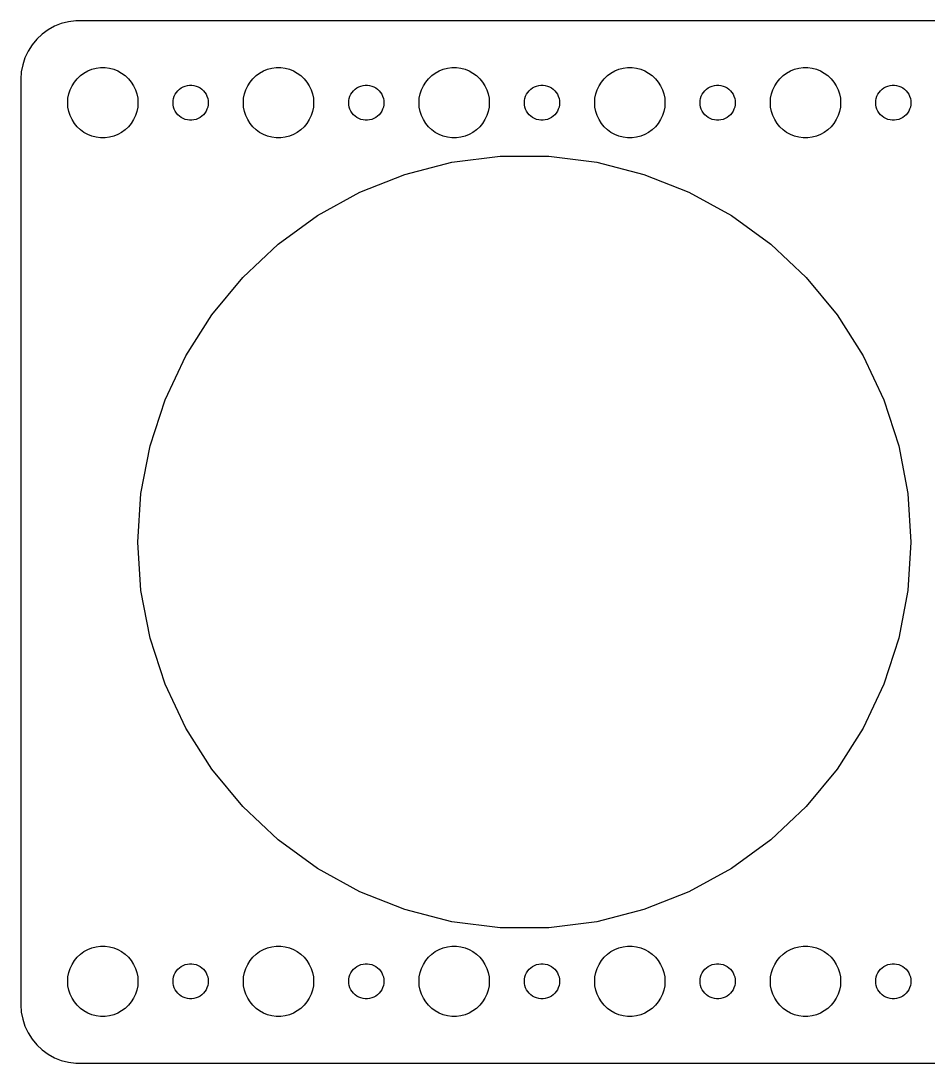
# Model space of a CAD drawing. Header units: metres. Extents: x -150 to 150, y -44 to 44.
# Drawn here: x -149.5 to -72, y -44.5 to 44.5 of the extents above; entities that cross this region are included whole.
import ezdxf

# ---------------------------------------------------------------- set-up
doc = ezdxf.new("R2010")
doc.units = ezdxf.units.M

msp = doc.modelspace()

# ---------------------------------------------------------------- linework, layer by layer
for p, q in [((-144.814, 44.4901), (-145.437, 44.4114)), ((144.814, 44.4901), (-144.814, 44.4901)), ((-147.179, 43.7216), (-147.687, 43.3526)), ((-146.629, 44.0241), (-147.179, 43.7216)), ((-146.045, 44.2553), (-146.629, 44.0241)), ((-145.437, 44.4114), (-146.045, 44.2553)), ((-148.145, 42.9227), (-148.545, 42.4389)), ((-147.687, 43.3526), (-148.145, 42.9227)), ((-148.882, 41.9088), (-149.149, 41.3406)), ((-148.545, 42.4389), (-148.882, 41.9088)), ((-149.149, 41.3406), (-149.343, 40.7434)), ((-149.461, 40.1267), (-149.5, 39.5)), ((-149.343, 40.7434), (-149.461, 40.1267)), ((-144.107, 40.033), (-143.777, 40.2145)), ((-143.777, 40.2145), (-143.427, 40.3532)), ((-143.427, 40.3532), (-143.062, 40.4469)), ((-143.062, 40.4469), (-142.688, 40.4941)), ((-142.688, 40.4941), (-142.312, 40.4941)), ((-142.312, 40.4941), (-141.938, 40.4469)), ((-141.938, 40.4469), (-141.573, 40.3532)), ((-141.573, 40.3532), (-141.223, 40.2145)), ((-141.223, 40.2145), (-140.893, 40.033)), ((-129.107, 40.033), (-128.777, 40.2145)), ((-128.777, 40.2145), (-128.427, 40.3532)), ((-128.427, 40.3532), (-128.062, 40.4469)), ((-128.062, 40.4469), (-127.688, 40.4941)), ((-127.688, 40.4941), (-127.312, 40.4941)), ((-127.312, 40.4941), (-126.938, 40.4469)), ((-126.938, 40.4469), (-126.573, 40.3532)), ((-126.573, 40.3532), (-126.223, 40.2145)), ((-126.223, 40.2145), (-125.893, 40.033)), ((-114.107, 40.033), (-113.777, 40.2145)), ((-113.777, 40.2145), (-113.427, 40.3532)), ((-113.427, 40.3532), (-113.062, 40.4469)), ((-113.062, 40.4469), (-112.688, 40.4941)), ((-112.688, 40.4941), (-112.312, 40.4941)), ((-112.312, 40.4941), (-111.938, 40.4469)), ((-111.938, 40.4469), (-111.573, 40.3532)), ((-111.573, 40.3532), (-111.223, 40.2145)), ((-111.223, 40.2145), (-110.893, 40.033)), ((-99.1075, 40.033), (-98.7773, 40.2145)), ((-98.7773, 40.2145), (-98.427, 40.3532)), ((-98.427, 40.3532), (-98.0621, 40.4469)), ((-98.0621, 40.4469), (-97.6884, 40.4941)), ((-97.6884, 40.4941), (-97.3116, 40.4941)), ((-97.3116, 40.4941), (-96.9379, 40.4469)), ((-96.9379, 40.4469), (-96.573, 40.3532)), ((-96.573, 40.3532), (-96.2227, 40.2145)), ((-96.2227, 40.2145), (-95.8925, 40.033)), ((-84.1075, 40.033), (-83.7773, 40.2145)), ((-83.7773, 40.2145), (-83.427, 40.3532)), ((-83.427, 40.3532), (-83.0621, 40.4469)), ((-83.0621, 40.4469), (-82.6884, 40.4941)), ((-82.6884, 40.4941), (-82.3116, 40.4941)), ((-82.3116, 40.4941), (-81.9379, 40.4469)), ((-81.9379, 40.4469), (-81.573, 40.3532)), ((-81.573, 40.3532), (-81.2227, 40.2145)), ((-81.2227, 40.2145), (-80.8925, 40.033)), ((-149.5, 39.5), (-149.5, -39.5)), ((-145.129, 38.9453), (-144.927, 39.2634)), ((-144.927, 39.2634), (-144.687, 39.5536)), ((-144.687, 39.5536), (-144.412, 39.8115)), ((-144.412, 39.8115), (-144.107, 40.033)), ((-140.893, 40.033), (-140.588, 39.8115)), ((-140.588, 39.8115), (-140.313, 39.5536)), ((-140.313, 39.5536), (-140.073, 39.2634)), ((-140.073, 39.2634), (-139.871, 38.9453)), ((-130.129, 38.9453), (-129.927, 39.2634)), ((-129.927, 39.2634), (-129.687, 39.5536)), ((-129.687, 39.5536), (-129.412, 39.8115)), ((-129.412, 39.8115), (-129.107, 40.033)), ((-125.893, 40.033), (-125.588, 39.8115)), ((-125.588, 39.8115), (-125.313, 39.5536)), ((-125.313, 39.5536), (-125.073, 39.2634)), ((-125.073, 39.2634), (-124.871, 38.9453)), ((-115.129, 38.9453), (-114.927, 39.2634)), ((-114.927, 39.2634), (-114.687, 39.5536)), ((-114.687, 39.5536), (-114.412, 39.8115)), ((-114.412, 39.8115), (-114.107, 40.033)), ((-110.893, 40.033), (-110.588, 39.8115)), ((-110.588, 39.8115), (-110.313, 39.5536)), ((-110.313, 39.5536), (-110.073, 39.2634)), ((-110.073, 39.2634), (-109.871, 38.9453)), ((-100.129, 38.9453), (-99.927, 39.2634)), ((-99.927, 39.2634), (-99.6869, 39.5536)), ((-99.6869, 39.5536), (-99.4123, 39.8115)), ((-99.4123, 39.8115), (-99.1075, 40.033)), ((-95.8925, 40.033), (-95.5877, 39.8115)), ((-95.5877, 39.8115), (-95.3131, 39.5536)), ((-95.3131, 39.5536), (-95.073, 39.2634)), ((-95.073, 39.2634), (-94.8711, 38.9453)), ((-85.1289, 38.9453), (-84.927, 39.2634)), ((-84.927, 39.2634), (-84.6869, 39.5536)), ((-84.6869, 39.5536), (-84.4123, 39.8115)), ((-84.4123, 39.8115), (-84.1075, 40.033)), ((-80.8925, 40.033), (-80.5877, 39.8115)), ((-80.5877, 39.8115), (-80.3131, 39.5536)), ((-80.3131, 39.5536), (-80.073, 39.2634)), ((-80.073, 39.2634), (-79.8711, 38.9453)), ((-145.406, 38.2461), (-145.289, 38.6044)), ((-145.289, 38.6044), (-145.129, 38.9453)), ((-139.871, 38.9453), (-139.711, 38.6044)), ((-139.711, 38.6044), (-139.594, 38.2461)), ((-136.314, 38.2226), (-136.214, 38.3817)), ((-136.214, 38.3817), (-136.093, 38.5268)), ((-136.093, 38.5268), (-135.956, 38.6558)), ((-135.956, 38.6558), (-135.804, 38.7665)), ((-135.804, 38.7665), (-135.639, 38.8572)), ((-135.639, 38.8572), (-135.464, 38.9266)), ((-135.464, 38.9266), (-135.281, 38.9734)), ((-135.281, 38.9734), (-135.094, 38.997)), ((-135.094, 38.997), (-134.906, 38.997)), ((-134.906, 38.997), (-134.719, 38.9734)), ((-134.719, 38.9734), (-134.536, 38.9266)), ((-134.536, 38.9266), (-134.361, 38.8572)), ((-134.361, 38.8572), (-134.196, 38.7665)), ((-134.196, 38.7665), (-134.044, 38.6558)), ((-134.044, 38.6558), (-133.907, 38.5268)), ((-133.907, 38.5268), (-133.786, 38.3817)), ((-133.786, 38.3817), (-133.686, 38.2226)), ((-130.406, 38.2461), (-130.289, 38.6044)), ((-130.289, 38.6044), (-130.129, 38.9453)), ((-124.871, 38.9453), (-124.711, 38.6044)), ((-124.711, 38.6044), (-124.594, 38.2461)), ((-121.314, 38.2226), (-121.214, 38.3817)), ((-121.214, 38.3817), (-121.093, 38.5268)), ((-121.093, 38.5268), (-120.956, 38.6558)), ((-120.956, 38.6558), (-120.804, 38.7665)), ((-120.804, 38.7665), (-120.639, 38.8572)), ((-120.639, 38.8572), (-120.464, 38.9266)), ((-120.464, 38.9266), (-120.281, 38.9734)), ((-120.281, 38.9734), (-120.094, 38.997)), ((-120.094, 38.997), (-119.906, 38.997)), ((-119.906, 38.997), (-119.719, 38.9734)), ((-119.719, 38.9734), (-119.536, 38.9266)), ((-119.536, 38.9266), (-119.361, 38.8572)), ((-119.361, 38.8572), (-119.196, 38.7665)), ((-119.196, 38.7665), (-119.044, 38.6558)), ((-119.044, 38.6558), (-118.907, 38.5268)), ((-118.907, 38.5268), (-118.786, 38.3817)), ((-118.786, 38.3817), (-118.686, 38.2226)), ((-115.406, 38.2461), (-115.289, 38.6044)), ((-115.289, 38.6044), (-115.129, 38.9453)), ((-109.871, 38.9453), (-109.711, 38.6044)), ((-109.711, 38.6044), (-109.594, 38.2461)), ((-106.314, 38.2226), (-106.214, 38.3817)), ((-106.214, 38.3817), (-106.093, 38.5268)), ((-106.093, 38.5268), (-105.956, 38.6558)), ((-105.956, 38.6558), (-105.804, 38.7665)), ((-105.804, 38.7665), (-105.639, 38.8572)), ((-105.639, 38.8572), (-105.464, 38.9266)), ((-105.464, 38.9266), (-105.281, 38.9734)), ((-105.281, 38.9734), (-105.094, 38.997)), ((-105.094, 38.997), (-104.906, 38.997)), ((-104.906, 38.997), (-104.719, 38.9734)), ((-104.719, 38.9734), (-104.536, 38.9266)), ((-104.536, 38.9266), (-104.361, 38.8572)), ((-104.361, 38.8572), (-104.196, 38.7665)), ((-104.196, 38.7665), (-104.044, 38.6558)), ((-104.044, 38.6558), (-103.907, 38.5268)), ((-103.907, 38.5268), (-103.786, 38.3817)), ((-103.786, 38.3817), (-103.686, 38.2226)), ((-100.406, 38.2461), (-100.289, 38.6044)), ((-100.289, 38.6044), (-100.129, 38.9453)), ((-94.8711, 38.9453), (-94.7107, 38.6044)), ((-94.7107, 38.6044), (-94.5943, 38.2461)), ((-91.3145, 38.2226), (-91.2135, 38.3817)), ((-91.2135, 38.3817), (-91.0934, 38.5268)), ((-91.0934, 38.5268), (-90.9561, 38.6558)), ((-90.9561, 38.6558), (-90.8037, 38.7665)), ((-90.8037, 38.7665), (-90.6387, 38.8572)), ((-90.6387, 38.8572), (-90.4635, 38.9266)), ((-90.4635, 38.9266), (-90.2811, 38.9734)), ((-90.2811, 38.9734), (-90.0942, 38.997)), ((-90.0942, 38.997), (-89.9058, 38.997)), ((-89.9058, 38.997), (-89.7189, 38.9734)), ((-89.7189, 38.9734), (-89.5365, 38.9266)), ((-89.5365, 38.9266), (-89.3613, 38.8572)), ((-89.3613, 38.8572), (-89.1963, 38.7665)), ((-89.1963, 38.7665), (-89.0439, 38.6558)), ((-89.0439, 38.6558), (-88.9065, 38.5268)), ((-88.9065, 38.5268), (-88.7865, 38.3817)), ((-88.7865, 38.3817), (-88.6855, 38.2226)), ((-85.4057, 38.2461), (-85.2893, 38.6044)), ((-85.2893, 38.6044), (-85.1289, 38.9453)), ((-79.8711, 38.9453), (-79.7107, 38.6044)), ((-79.7107, 38.6044), (-79.5943, 38.2461)), ((-76.3145, 38.2226), (-76.2135, 38.3817)), ((-76.2135, 38.3817), (-76.0934, 38.5268)), ((-76.0934, 38.5268), (-75.9561, 38.6558)), ((-75.9561, 38.6558), (-75.8037, 38.7665)), ((-75.8037, 38.7665), (-75.6387, 38.8572)), ((-75.6387, 38.8572), (-75.4635, 38.9266)), ((-75.4635, 38.9266), (-75.2811, 38.9734)), ((-75.2811, 38.9734), (-75.0942, 38.997)), ((-75.0942, 38.997), (-74.9058, 38.997)), ((-74.9058, 38.997), (-74.7189, 38.9734)), ((-74.7189, 38.9734), (-74.5365, 38.9266)), ((-74.5365, 38.9266), (-74.3613, 38.8572)), ((-74.3613, 38.8572), (-74.1963, 38.7665)), ((-74.1963, 38.7665), (-74.0439, 38.6558)), ((-74.0439, 38.6558), (-73.9065, 38.5268)), ((-73.9065, 38.5268), (-73.7865, 38.3817)), ((-73.7865, 38.3817), (-73.6855, 38.2226)), ((-145.5, 37.5), (-145.476, 37.876)), ((-145.476, 37.124), (-145.5, 37.5)), ((-145.476, 37.876), (-145.406, 38.2461)), ((-139.594, 38.2461), (-139.524, 37.876)), ((-139.524, 37.876), (-139.5, 37.5)), ((-139.5, 37.5), (-139.524, 37.124)), ((-136.5, 37.5), (-136.488, 37.688)), ((-136.488, 37.312), (-136.5, 37.5)), ((-136.488, 37.688), (-136.453, 37.873)), ((-136.453, 37.873), (-136.395, 38.0522)), ((-136.395, 38.0522), (-136.314, 38.2226)), ((-133.686, 38.2226), (-133.605, 38.0522)), ((-133.605, 38.0522), (-133.547, 37.873)), ((-133.547, 37.873), (-133.512, 37.688)), ((-133.512, 37.688), (-133.5, 37.5)), ((-133.5, 37.5), (-133.512, 37.312)), ((-130.5, 37.5), (-130.476, 37.876)), ((-130.476, 37.124), (-130.5, 37.5)), ((-130.476, 37.876), (-130.406, 38.2461)), ((-124.594, 38.2461), (-124.524, 37.876)), ((-124.524, 37.876), (-124.5, 37.5)), ((-124.5, 37.5), (-124.524, 37.124)), ((-121.5, 37.5), (-121.488, 37.688)), ((-121.488, 37.312), (-121.5, 37.5)), ((-121.488, 37.688), (-121.453, 37.873)), ((-121.453, 37.873), (-121.395, 38.0522)), ((-121.395, 38.0522), (-121.314, 38.2226)), ((-118.686, 38.2226), (-118.605, 38.0522)), ((-118.605, 38.0522), (-118.547, 37.873)), ((-118.547, 37.873), (-118.512, 37.688)), ((-118.512, 37.688), (-118.5, 37.5)), ((-118.5, 37.5), (-118.512, 37.312)), ((-115.5, 37.5), (-115.476, 37.876)), ((-115.476, 37.124), (-115.5, 37.5)), ((-115.476, 37.876), (-115.406, 38.2461)), ((-109.594, 38.2461), (-109.524, 37.876)), ((-109.524, 37.876), (-109.5, 37.5)), ((-109.5, 37.5), (-109.524, 37.124)), ((-106.5, 37.5), (-106.488, 37.688)), ((-106.488, 37.312), (-106.5, 37.5)), ((-106.488, 37.688), (-106.453, 37.873)), ((-106.453, 37.873), (-106.395, 38.0522)), ((-106.395, 38.0522), (-106.314, 38.2226)), ((-103.686, 38.2226), (-103.605, 38.0522)), ((-103.605, 38.0522), (-103.547, 37.873)), ((-103.547, 37.873), (-103.512, 37.688)), ((-103.512, 37.688), (-103.5, 37.5)), ((-103.5, 37.5), (-103.512, 37.312)), ((-100.5, 37.5), (-100.476, 37.876)), ((-100.476, 37.124), (-100.5, 37.5)), ((-100.476, 37.876), (-100.406, 38.2461)), ((-94.5943, 38.2461), (-94.5237, 37.876)), ((-94.5237, 37.876), (-94.5, 37.5)), ((-94.5, 37.5), (-94.5237, 37.124)), ((-91.5, 37.5), (-91.4882, 37.688)), ((-91.4882, 37.312), (-91.5, 37.5)), ((-91.4882, 37.688), (-91.4529, 37.873)), ((-91.4529, 37.873), (-91.3947, 38.0522)), ((-91.3947, 38.0522), (-91.3145, 38.2226)), ((-88.6855, 38.2226), (-88.6053, 38.0522)), ((-88.6053, 38.0522), (-88.5471, 37.873)), ((-88.5471, 37.873), (-88.5118, 37.688)), ((-88.5118, 37.688), (-88.5, 37.5)), ((-88.5, 37.5), (-88.5118, 37.312)), ((-85.5, 37.5), (-85.4763, 37.876)), ((-85.4763, 37.124), (-85.5, 37.5)), ((-85.4763, 37.876), (-85.4057, 38.2461)), ((-79.5943, 38.2461), (-79.5237, 37.876)), ((-79.5237, 37.876), (-79.5, 37.5)), ((-79.5, 37.5), (-79.5237, 37.124)), ((-76.5, 37.5), (-76.4882, 37.688)), ((-76.4882, 37.312), (-76.5, 37.5)), ((-76.4882, 37.688), (-76.4529, 37.873)), ((-76.4529, 37.873), (-76.3947, 38.0522)), ((-76.3947, 38.0522), (-76.3145, 38.2226)), ((-73.6855, 38.2226), (-73.6053, 38.0522)), ((-73.6053, 38.0522), (-73.5471, 37.873)), ((-73.5471, 37.873), (-73.5118, 37.688)), ((-73.5118, 37.688), (-73.5, 37.5)), ((-73.5, 37.5), (-73.5118, 37.312)), ((-145.406, 36.7539), (-145.476, 37.124)), ((-145.289, 36.3956), (-145.406, 36.7539)), ((-139.594, 36.7539), (-139.711, 36.3956)), ((-139.524, 37.124), (-139.594, 36.7539)), ((-136.453, 37.127), (-136.488, 37.312)), ((-136.395, 36.9478), (-136.453, 37.127)), ((-136.314, 36.7774), (-136.395, 36.9478)), ((-136.214, 36.6183), (-136.314, 36.7774)), ((-136.093, 36.4732), (-136.214, 36.6183)), ((-133.786, 36.6183), (-133.907, 36.4732)), ((-133.686, 36.7774), (-133.786, 36.6183)), ((-133.605, 36.9478), (-133.686, 36.7774)), ((-133.547, 37.127), (-133.605, 36.9478)), ((-133.512, 37.312), (-133.547, 37.127)), ((-130.406, 36.7539), (-130.476, 37.124)), ((-130.289, 36.3956), (-130.406, 36.7539)), ((-124.594, 36.7539), (-124.711, 36.3956)), ((-124.524, 37.124), (-124.594, 36.7539)), ((-121.453, 37.127), (-121.488, 37.312)), ((-121.395, 36.9478), (-121.453, 37.127)), ((-121.314, 36.7774), (-121.395, 36.9478)), ((-121.214, 36.6183), (-121.314, 36.7774)), ((-121.093, 36.4732), (-121.214, 36.6183)), ((-118.786, 36.6183), (-118.907, 36.4732)), ((-118.686, 36.7774), (-118.786, 36.6183)), ((-118.605, 36.9478), (-118.686, 36.7774)), ((-118.547, 37.127), (-118.605, 36.9478)), ((-118.512, 37.312), (-118.547, 37.127)), ((-115.406, 36.7539), (-115.476, 37.124)), ((-115.289, 36.3956), (-115.406, 36.7539)), ((-109.594, 36.7539), (-109.711, 36.3956)), ((-109.524, 37.124), (-109.594, 36.7539)), ((-106.453, 37.127), (-106.488, 37.312)), ((-106.395, 36.9478), (-106.453, 37.127)), ((-106.314, 36.7774), (-106.395, 36.9478)), ((-106.214, 36.6183), (-106.314, 36.7774)), ((-106.093, 36.4732), (-106.214, 36.6183)), ((-103.786, 36.6183), (-103.907, 36.4732)), ((-103.686, 36.7774), (-103.786, 36.6183)), ((-103.605, 36.9478), (-103.686, 36.7774)), ((-103.547, 37.127), (-103.605, 36.9478)), ((-103.512, 37.312), (-103.547, 37.127)), ((-100.406, 36.7539), (-100.476, 37.124)), ((-100.289, 36.3956), (-100.406, 36.7539)), ((-94.5943, 36.7539), (-94.7107, 36.3956)), ((-94.5237, 37.124), (-94.5943, 36.7539)), ((-91.4529, 37.127), (-91.4882, 37.312)), ((-91.3947, 36.9478), (-91.4529, 37.127)), ((-91.3145, 36.7774), (-91.3947, 36.9478)), ((-91.2135, 36.6183), (-91.3145, 36.7774)), ((-91.0934, 36.4732), (-91.2135, 36.6183)), ((-88.7865, 36.6183), (-88.9065, 36.4732)), ((-88.6855, 36.7774), (-88.7865, 36.6183)), ((-88.6053, 36.9478), (-88.6855, 36.7774)), ((-88.5471, 37.127), (-88.6053, 36.9478)), ((-88.5118, 37.312), (-88.5471, 37.127)), ((-85.4057, 36.7539), (-85.4763, 37.124)), ((-85.2893, 36.3956), (-85.4057, 36.7539)), ((-79.5943, 36.7539), (-79.7107, 36.3956)), ((-79.5237, 37.124), (-79.5943, 36.7539)), ((-76.4529, 37.127), (-76.4882, 37.312)), ((-76.3947, 36.9478), (-76.4529, 37.127)), ((-76.3145, 36.7774), (-76.3947, 36.9478)), ((-76.2135, 36.6183), (-76.3145, 36.7774)), ((-76.0934, 36.4732), (-76.2135, 36.6183)), ((-73.7865, 36.6183), (-73.9065, 36.4732)), ((-73.6855, 36.7774), (-73.7865, 36.6183)), ((-73.6053, 36.9478), (-73.6855, 36.7774)), ((-73.5471, 37.127), (-73.6053, 36.9478)), ((-73.5118, 37.312), (-73.5471, 37.127)), ((-145.129, 36.0547), (-145.289, 36.3956)), ((-144.927, 35.7366), (-145.129, 36.0547)), ((-144.687, 35.4464), (-144.927, 35.7366)), ((-140.073, 35.7366), (-140.313, 35.4464)), ((-139.871, 36.0547), (-140.073, 35.7366)), ((-139.711, 36.3956), (-139.871, 36.0547)), ((-135.956, 36.3442), (-136.093, 36.4732)), ((-135.804, 36.2335), (-135.956, 36.3442)), ((-135.639, 36.1428), (-135.804, 36.2335)), ((-135.464, 36.0734), (-135.639, 36.1428)), ((-135.281, 36.0266), (-135.464, 36.0734)), ((-135.094, 36.003), (-135.281, 36.0266)), ((-134.906, 36.003), (-135.094, 36.003)), ((-134.719, 36.0266), (-134.906, 36.003)), ((-134.536, 36.0734), (-134.719, 36.0266)), ((-134.361, 36.1428), (-134.536, 36.0734)), ((-134.196, 36.2335), (-134.361, 36.1428)), ((-134.044, 36.3442), (-134.196, 36.2335)), ((-133.907, 36.4732), (-134.044, 36.3442)), ((-130.129, 36.0547), (-130.289, 36.3956)), ((-129.927, 35.7366), (-130.129, 36.0547)), ((-129.687, 35.4464), (-129.927, 35.7366)), ((-125.073, 35.7366), (-125.313, 35.4464)), ((-124.871, 36.0547), (-125.073, 35.7366)), ((-124.711, 36.3956), (-124.871, 36.0547)), ((-120.956, 36.3442), (-121.093, 36.4732)), ((-120.804, 36.2335), (-120.956, 36.3442)), ((-120.639, 36.1428), (-120.804, 36.2335)), ((-120.464, 36.0734), (-120.639, 36.1428)), ((-120.281, 36.0266), (-120.464, 36.0734)), ((-120.094, 36.003), (-120.281, 36.0266)), ((-119.906, 36.003), (-120.094, 36.003)), ((-119.719, 36.0266), (-119.906, 36.003)), ((-119.536, 36.0734), (-119.719, 36.0266)), ((-119.361, 36.1428), (-119.536, 36.0734)), ((-119.196, 36.2335), (-119.361, 36.1428)), ((-119.044, 36.3442), (-119.196, 36.2335)), ((-118.907, 36.4732), (-119.044, 36.3442)), ((-115.129, 36.0547), (-115.289, 36.3956)), ((-114.927, 35.7366), (-115.129, 36.0547)), ((-114.687, 35.4464), (-114.927, 35.7366)), ((-110.073, 35.7366), (-110.313, 35.4464)), ((-109.871, 36.0547), (-110.073, 35.7366)), ((-109.711, 36.3956), (-109.871, 36.0547)), ((-105.956, 36.3442), (-106.093, 36.4732)), ((-105.804, 36.2335), (-105.956, 36.3442)), ((-105.639, 36.1428), (-105.804, 36.2335)), ((-105.464, 36.0734), (-105.639, 36.1428)), ((-105.281, 36.0266), (-105.464, 36.0734)), ((-105.094, 36.003), (-105.281, 36.0266)), ((-104.906, 36.003), (-105.094, 36.003)), ((-104.719, 36.0266), (-104.906, 36.003)), ((-104.536, 36.0734), (-104.719, 36.0266)), ((-104.361, 36.1428), (-104.536, 36.0734)), ((-104.196, 36.2335), (-104.361, 36.1428)), ((-104.044, 36.3442), (-104.196, 36.2335)), ((-103.907, 36.4732), (-104.044, 36.3442)), ((-100.129, 36.0547), (-100.289, 36.3956)), ((-99.927, 35.7366), (-100.129, 36.0547)), ((-99.6869, 35.4464), (-99.927, 35.7366)), ((-95.073, 35.7366), (-95.3131, 35.4464)), ((-94.8711, 36.0547), (-95.073, 35.7366)), ((-94.7107, 36.3956), (-94.8711, 36.0547)), ((-90.9561, 36.3442), (-91.0934, 36.4732)), ((-90.8037, 36.2335), (-90.9561, 36.3442)), ((-90.6387, 36.1428), (-90.8037, 36.2335)), ((-90.4635, 36.0734), (-90.6387, 36.1428)), ((-90.2811, 36.0266), (-90.4635, 36.0734)), ((-90.0942, 36.003), (-90.2811, 36.0266)), ((-89.9058, 36.003), (-90.0942, 36.003)), ((-89.7189, 36.0266), (-89.9058, 36.003)), ((-89.5365, 36.0734), (-89.7189, 36.0266)), ((-89.3613, 36.1428), (-89.5365, 36.0734)), ((-89.1963, 36.2335), (-89.3613, 36.1428)), ((-89.0439, 36.3442), (-89.1963, 36.2335)), ((-88.9065, 36.4732), (-89.0439, 36.3442)), ((-85.1289, 36.0547), (-85.2893, 36.3956)), ((-84.927, 35.7366), (-85.1289, 36.0547)), ((-84.6869, 35.4464), (-84.927, 35.7366)), ((-80.073, 35.7366), (-80.3131, 35.4464)), ((-79.8711, 36.0547), (-80.073, 35.7366)), ((-79.7107, 36.3956), (-79.8711, 36.0547)), ((-75.9561, 36.3442), (-76.0934, 36.4732)), ((-75.8037, 36.2335), (-75.9561, 36.3442)), ((-75.6387, 36.1428), (-75.8037, 36.2335)), ((-75.4635, 36.0734), (-75.6387, 36.1428)), ((-75.2811, 36.0266), (-75.4635, 36.0734)), ((-75.0942, 36.003), (-75.2811, 36.0266)), ((-74.9058, 36.003), (-75.0942, 36.003)), ((-74.7189, 36.0266), (-74.9058, 36.003)), ((-74.5365, 36.0734), (-74.7189, 36.0266)), ((-74.3613, 36.1428), (-74.5365, 36.0734)), ((-74.1963, 36.2335), (-74.3613, 36.1428)), ((-74.0439, 36.3442), (-74.1963, 36.2335)), ((-73.9065, 36.4732), (-74.0439, 36.3442)), ((-144.412, 35.1885), (-144.687, 35.4464)), ((-144.107, 34.967), (-144.412, 35.1885)), ((-143.777, 34.7855), (-144.107, 34.967)), ((-143.427, 34.6468), (-143.777, 34.7855)), ((-141.223, 34.7855), (-141.573, 34.6468)), ((-140.893, 34.967), (-141.223, 34.7855)), ((-140.588, 35.1885), (-140.893, 34.967)), ((-140.313, 35.4464), (-140.588, 35.1885)), ((-129.412, 35.1885), (-129.687, 35.4464)), ((-129.107, 34.967), (-129.412, 35.1885)), ((-128.777, 34.7855), (-129.107, 34.967)), ((-128.427, 34.6468), (-128.777, 34.7855)), ((-126.223, 34.7855), (-126.573, 34.6468)), ((-125.893, 34.967), (-126.223, 34.7855)), ((-125.588, 35.1885), (-125.893, 34.967)), ((-125.313, 35.4464), (-125.588, 35.1885)), ((-114.412, 35.1885), (-114.687, 35.4464)), ((-114.107, 34.967), (-114.412, 35.1885)), ((-113.777, 34.7855), (-114.107, 34.967)), ((-113.427, 34.6468), (-113.777, 34.7855)), ((-111.223, 34.7855), (-111.573, 34.6468)), ((-110.893, 34.967), (-111.223, 34.7855)), ((-110.588, 35.1885), (-110.893, 34.967)), ((-110.313, 35.4464), (-110.588, 35.1885)), ((-99.4123, 35.1885), (-99.6869, 35.4464)), ((-99.1075, 34.967), (-99.4123, 35.1885)), ((-98.7773, 34.7855), (-99.1075, 34.967)), ((-98.427, 34.6468), (-98.7773, 34.7855)), ((-96.2227, 34.7855), (-96.573, 34.6468)), ((-95.8925, 34.967), (-96.2227, 34.7855)), ((-95.5877, 35.1885), (-95.8925, 34.967)), ((-95.3131, 35.4464), (-95.5877, 35.1885)), ((-84.4123, 35.1885), (-84.6869, 35.4464)), ((-84.1075, 34.967), (-84.4123, 35.1885)), ((-83.7773, 34.7855), (-84.1075, 34.967)), ((-83.427, 34.6468), (-83.7773, 34.7855)), ((-81.2227, 34.7855), (-81.573, 34.6468)), ((-80.8925, 34.967), (-81.2227, 34.7855)), ((-80.5877, 35.1885), (-80.8925, 34.967)), ((-80.3131, 35.4464), (-80.5877, 35.1885)), ((-143.062, 34.5531), (-143.427, 34.6468)), ((-142.688, 34.5059), (-143.062, 34.5531)), ((-142.312, 34.5059), (-142.688, 34.5059)), ((-141.938, 34.5531), (-142.312, 34.5059)), ((-141.573, 34.6468), (-141.938, 34.5531)), ((-128.062, 34.5531), (-128.427, 34.6468)), ((-127.688, 34.5059), (-128.062, 34.5531)), ((-127.312, 34.5059), (-127.688, 34.5059)), ((-126.938, 34.5531), (-127.312, 34.5059)), ((-126.573, 34.6468), (-126.938, 34.5531)), ((-113.062, 34.5531), (-113.427, 34.6468)), ((-112.688, 34.5059), (-113.062, 34.5531)), ((-112.312, 34.5059), (-112.688, 34.5059)), ((-111.938, 34.5531), (-112.312, 34.5059)), ((-111.573, 34.6468), (-111.938, 34.5531)), ((-98.0621, 34.5531), (-98.427, 34.6468)), ((-97.6884, 34.5059), (-98.0621, 34.5531)), ((-97.3116, 34.5059), (-97.6884, 34.5059)), ((-96.9379, 34.5531), (-97.3116, 34.5059)), ((-96.573, 34.6468), (-96.9379, 34.5531)), ((-83.0621, 34.5531), (-83.427, 34.6468)), ((-82.6884, 34.5059), (-83.0621, 34.5531)), ((-82.3116, 34.5059), (-82.6884, 34.5059)), ((-81.9379, 34.5531), (-82.3116, 34.5059)), ((-81.573, 34.6468), (-81.9379, 34.5531)), ((-112.684, 32.4155), (-108.572, 32.9349)), ((-108.572, 32.9349), (-104.428, 32.9349)), ((-104.428, 32.9349), (-100.316, 32.4155)), ((-116.698, 31.3849), (-112.684, 32.4155)), ((-100.316, 32.4155), (-96.3024, 31.3849)), ((-120.551, 29.8593), (-116.698, 31.3849)), ((-96.3024, 31.3849), (-92.4493, 29.8593)), ((-124.182, 27.8628), (-120.551, 29.8593)), ((-92.4493, 29.8593), (-88.8177, 27.8628)), ((-127.535, 25.4269), (-124.182, 27.8628)), ((-88.8177, 27.8628), (-85.465, 25.4269)), ((-130.556, 22.59), (-127.535, 25.4269)), ((-85.465, 25.4269), (-82.444, 22.59)), ((-133.198, 19.3969), (-130.556, 22.59)), ((-82.444, 22.59), (-79.8024, 19.3969)), ((-135.418, 15.8979), (-133.198, 19.3969)), ((-79.8024, 19.3969), (-77.5819, 15.8979)), ((-137.183, 12.1481), (-135.418, 15.8979)), ((-77.5819, 15.8979), (-75.8174, 12.1481)), ((-138.463, 8.20676), (-137.183, 12.1481)), ((-75.8174, 12.1481), (-74.5368, 8.20676)), ((-139.24, 4.13599), (-138.463, 8.20676)), ((-74.5368, 8.20676), (-73.7602, 4.13599)), ((-139.5, 0), (-139.24, 4.13599)), ((-73.7602, 4.13599), (-73.5, 0)), ((-139.24, -4.13599), (-139.5, 0)), ((-73.5, 0), (-73.7602, -4.13599)), ((-138.463, -8.20676), (-139.24, -4.13599)), ((-73.7602, -4.13599), (-74.5368, -8.20676)), ((-137.183, -12.1481), (-138.463, -8.20676)), ((-74.5368, -8.20676), (-75.8174, -12.1481)), ((-135.418, -15.8979), (-137.183, -12.1481)), ((-75.8174, -12.1481), (-77.5819, -15.8979)), ((-133.198, -19.3969), (-135.418, -15.8979)), ((-77.5819, -15.8979), (-79.8024, -19.3969)), ((-130.556, -22.59), (-133.198, -19.3969)), ((-79.8024, -19.3969), (-82.444, -22.59)), ((-127.535, -25.4269), (-130.556, -22.59)), ((-82.444, -22.59), (-85.465, -25.4269)), ((-124.182, -27.8628), (-127.535, -25.4269)), ((-85.465, -25.4269), (-88.8177, -27.8628)), ((-120.551, -29.8593), (-124.182, -27.8628)), ((-88.8177, -27.8628), (-92.4493, -29.8593)), ((-116.698, -31.3849), (-120.551, -29.8593)), ((-92.4493, -29.8593), (-96.3024, -31.3849)), ((-112.684, -32.4155), (-116.698, -31.3849)), ((-96.3024, -31.3849), (-100.316, -32.4155)), ((-108.572, -32.9349), (-112.684, -32.4155)), ((-100.316, -32.4155), (-104.428, -32.9349)), ((-104.428, -32.9349), (-108.572, -32.9349)), ((-143.777, -34.7855), (-143.427, -34.6468)), ((-143.427, -34.6468), (-143.062, -34.5531)), ((-143.062, -34.5531), (-142.688, -34.5059)), ((-142.688, -34.5059), (-142.312, -34.5059)), ((-142.312, -34.5059), (-141.938, -34.5531)), ((-141.938, -34.5531), (-141.573, -34.6468)), ((-141.573, -34.6468), (-141.223, -34.7855)), ((-128.777, -34.7855), (-128.427, -34.6468)), ((-128.427, -34.6468), (-128.062, -34.5531)), ((-128.062, -34.5531), (-127.688, -34.5059)), ((-127.688, -34.5059), (-127.312, -34.5059)), ((-127.312, -34.5059), (-126.938, -34.5531)), ((-126.938, -34.5531), (-126.573, -34.6468)), ((-126.573, -34.6468), (-126.223, -34.7855)), ((-113.777, -34.7855), (-113.427, -34.6468)), ((-113.427, -34.6468), (-113.062, -34.5531)), ((-113.062, -34.5531), (-112.688, -34.5059)), ((-112.688, -34.5059), (-112.312, -34.5059)), ((-112.312, -34.5059), (-111.938, -34.5531)), ((-111.938, -34.5531), (-111.573, -34.6468)), ((-111.573, -34.6468), (-111.223, -34.7855)), ((-98.7773, -34.7855), (-98.427, -34.6468)), ((-98.427, -34.6468), (-98.0621, -34.5531)), ((-98.0621, -34.5531), (-97.6884, -34.5059)), ((-97.6884, -34.5059), (-97.3116, -34.5059)), ((-97.3116, -34.5059), (-96.9379, -34.5531)), ((-96.9379, -34.5531), (-96.573, -34.6468)), ((-96.573, -34.6468), (-96.2227, -34.7855)), ((-83.7773, -34.7855), (-83.427, -34.6468)), ((-83.427, -34.6468), (-83.0621, -34.5531)), ((-83.0621, -34.5531), (-82.6884, -34.5059)), ((-82.6884, -34.5059), (-82.3116, -34.5059)), ((-82.3116, -34.5059), (-81.9379, -34.5531)), ((-81.9379, -34.5531), (-81.573, -34.6468)), ((-81.573, -34.6468), (-81.2227, -34.7855)), ((-144.927, -35.7366), (-144.687, -35.4464)), ((-144.687, -35.4464), (-144.412, -35.1885)), ((-144.412, -35.1885), (-144.107, -34.967)), ((-144.107, -34.967), (-143.777, -34.7855)), ((-141.223, -34.7855), (-140.893, -34.967)), ((-140.893, -34.967), (-140.588, -35.1885)), ((-140.588, -35.1885), (-140.313, -35.4464)), ((-140.313, -35.4464), (-140.073, -35.7366)), ((-129.927, -35.7366), (-129.687, -35.4464)), ((-129.687, -35.4464), (-129.412, -35.1885)), ((-129.412, -35.1885), (-129.107, -34.967)), ((-129.107, -34.967), (-128.777, -34.7855)), ((-126.223, -34.7855), (-125.893, -34.967)), ((-125.893, -34.967), (-125.588, -35.1885)), ((-125.588, -35.1885), (-125.313, -35.4464)), ((-125.313, -35.4464), (-125.073, -35.7366)), ((-114.927, -35.7366), (-114.687, -35.4464)), ((-114.687, -35.4464), (-114.412, -35.1885)), ((-114.412, -35.1885), (-114.107, -34.967)), ((-114.107, -34.967), (-113.777, -34.7855)), ((-111.223, -34.7855), (-110.893, -34.967)), ((-110.893, -34.967), (-110.588, -35.1885)), ((-110.588, -35.1885), (-110.313, -35.4464)), ((-110.313, -35.4464), (-110.073, -35.7366)), ((-99.927, -35.7366), (-99.6869, -35.4464)), ((-99.6869, -35.4464), (-99.4123, -35.1885)), ((-99.4123, -35.1885), (-99.1075, -34.967)), ((-99.1075, -34.967), (-98.7773, -34.7855)), ((-96.2227, -34.7855), (-95.8925, -34.967)), ((-95.8925, -34.967), (-95.5877, -35.1885)), ((-95.5877, -35.1885), (-95.3131, -35.4464)), ((-95.3131, -35.4464), (-95.073, -35.7366)), ((-84.927, -35.7366), (-84.6869, -35.4464)), ((-84.6869, -35.4464), (-84.4123, -35.1885)), ((-84.4123, -35.1885), (-84.1075, -34.967)), ((-84.1075, -34.967), (-83.7773, -34.7855)), ((-81.2227, -34.7855), (-80.8925, -34.967)), ((-80.8925, -34.967), (-80.5877, -35.1885)), ((-80.5877, -35.1885), (-80.3131, -35.4464)), ((-80.3131, -35.4464), (-80.073, -35.7366)), ((-145.406, -36.7539), (-145.289, -36.3956)), ((-145.289, -36.3956), (-145.129, -36.0547)), ((-145.129, -36.0547), (-144.927, -35.7366)), ((-140.073, -35.7366), (-139.871, -36.0547)), ((-139.871, -36.0547), (-139.711, -36.3956)), ((-139.711, -36.3956), (-139.594, -36.7539)), ((-136.214, -36.6183), (-136.093, -36.4732)), ((-136.093, -36.4732), (-135.956, -36.3442)), ((-135.956, -36.3442), (-135.804, -36.2335)), ((-135.804, -36.2335), (-135.639, -36.1428)), ((-135.639, -36.1428), (-135.464, -36.0734)), ((-135.464, -36.0734), (-135.281, -36.0266)), ((-135.281, -36.0266), (-135.094, -36.003)), ((-135.094, -36.003), (-134.906, -36.003)), ((-134.906, -36.003), (-134.719, -36.0266)), ((-134.719, -36.0266), (-134.536, -36.0734)), ((-134.536, -36.0734), (-134.361, -36.1428)), ((-134.361, -36.1428), (-134.196, -36.2335)), ((-134.196, -36.2335), (-134.044, -36.3442)), ((-134.044, -36.3442), (-133.907, -36.4732)), ((-133.907, -36.4732), (-133.786, -36.6183)), ((-130.406, -36.7539), (-130.289, -36.3956)), ((-130.289, -36.3956), (-130.129, -36.0547)), ((-130.129, -36.0547), (-129.927, -35.7366)), ((-125.073, -35.7366), (-124.871, -36.0547)), ((-124.871, -36.0547), (-124.711, -36.3956)), ((-124.711, -36.3956), (-124.594, -36.7539)), ((-121.214, -36.6183), (-121.093, -36.4732)), ((-121.093, -36.4732), (-120.956, -36.3442)), ((-120.956, -36.3442), (-120.804, -36.2335)), ((-120.804, -36.2335), (-120.639, -36.1428)), ((-120.639, -36.1428), (-120.464, -36.0734)), ((-120.464, -36.0734), (-120.281, -36.0266)), ((-120.281, -36.0266), (-120.094, -36.003)), ((-120.094, -36.003), (-119.906, -36.003)), ((-119.906, -36.003), (-119.719, -36.0266)), ((-119.719, -36.0266), (-119.536, -36.0734)), ((-119.536, -36.0734), (-119.361, -36.1428)), ((-119.361, -36.1428), (-119.196, -36.2335)), ((-119.196, -36.2335), (-119.044, -36.3442)), ((-119.044, -36.3442), (-118.907, -36.4732)), ((-118.907, -36.4732), (-118.786, -36.6183)), ((-115.406, -36.7539), (-115.289, -36.3956)), ((-115.289, -36.3956), (-115.129, -36.0547)), ((-115.129, -36.0547), (-114.927, -35.7366)), ((-110.073, -35.7366), (-109.871, -36.0547)), ((-109.871, -36.0547), (-109.711, -36.3956)), ((-109.711, -36.3956), (-109.594, -36.7539)), ((-106.214, -36.6183), (-106.093, -36.4732)), ((-106.093, -36.4732), (-105.956, -36.3442)), ((-105.956, -36.3442), (-105.804, -36.2335)), ((-105.804, -36.2335), (-105.639, -36.1428)), ((-105.639, -36.1428), (-105.464, -36.0734)), ((-105.464, -36.0734), (-105.281, -36.0266)), ((-105.281, -36.0266), (-105.094, -36.003)), ((-105.094, -36.003), (-104.906, -36.003)), ((-104.906, -36.003), (-104.719, -36.0266)), ((-104.719, -36.0266), (-104.536, -36.0734)), ((-104.536, -36.0734), (-104.361, -36.1428)), ((-104.361, -36.1428), (-104.196, -36.2335)), ((-104.196, -36.2335), (-104.044, -36.3442)), ((-104.044, -36.3442), (-103.907, -36.4732)), ((-103.907, -36.4732), (-103.786, -36.6183)), ((-100.406, -36.7539), (-100.289, -36.3956)), ((-100.289, -36.3956), (-100.129, -36.0547)), ((-100.129, -36.0547), (-99.927, -35.7366)), ((-95.073, -35.7366), (-94.8711, -36.0547)), ((-94.8711, -36.0547), (-94.7107, -36.3956)), ((-94.7107, -36.3956), (-94.5943, -36.7539)), ((-91.2135, -36.6183), (-91.0934, -36.4732)), ((-91.0934, -36.4732), (-90.9561, -36.3442)), ((-90.9561, -36.3442), (-90.8037, -36.2335)), ((-90.8037, -36.2335), (-90.6387, -36.1428)), ((-90.6387, -36.1428), (-90.4635, -36.0734)), ((-90.4635, -36.0734), (-90.2811, -36.0266)), ((-90.2811, -36.0266), (-90.0942, -36.003)), ((-90.0942, -36.003), (-89.9058, -36.003)), ((-89.9058, -36.003), (-89.7189, -36.0266)), ((-89.7189, -36.0266), (-89.5365, -36.0734)), ((-89.5365, -36.0734), (-89.3613, -36.1428)), ((-89.3613, -36.1428), (-89.1963, -36.2335)), ((-89.1963, -36.2335), (-89.0439, -36.3442)), ((-89.0439, -36.3442), (-88.9065, -36.4732)), ((-88.9065, -36.4732), (-88.7865, -36.6183)), ((-85.4057, -36.7539), (-85.2893, -36.3956)), ((-85.2893, -36.3956), (-85.1289, -36.0547)), ((-85.1289, -36.0547), (-84.927, -35.7366)), ((-80.073, -35.7366), (-79.8711, -36.0547)), ((-79.8711, -36.0547), (-79.7107, -36.3956)), ((-79.7107, -36.3956), (-79.5943, -36.7539)), ((-76.2135, -36.6183), (-76.0934, -36.4732)), ((-76.0934, -36.4732), (-75.9561, -36.3442)), ((-75.9561, -36.3442), (-75.8037, -36.2335)), ((-75.8037, -36.2335), (-75.6387, -36.1428)), ((-75.6387, -36.1428), (-75.4635, -36.0734)), ((-75.4635, -36.0734), (-75.2811, -36.0266)), ((-75.2811, -36.0266), (-75.0942, -36.003)), ((-75.0942, -36.003), (-74.9058, -36.003)), ((-74.9058, -36.003), (-74.7189, -36.0266)), ((-74.7189, -36.0266), (-74.5365, -36.0734)), ((-74.5365, -36.0734), (-74.3613, -36.1428)), ((-74.3613, -36.1428), (-74.1963, -36.2335)), ((-74.1963, -36.2335), (-74.0439, -36.3442)), ((-74.0439, -36.3442), (-73.9065, -36.4732)), ((-73.9065, -36.4732), (-73.7865, -36.6183)), ((-145.5, -37.5), (-145.476, -37.124)), ((-145.476, -37.124), (-145.406, -36.7539)), ((-139.594, -36.7539), (-139.524, -37.124)), ((-139.524, -37.124), (-139.5, -37.5)), ((-136.5, -37.5), (-136.488, -37.312)), ((-136.488, -37.312), (-136.453, -37.127)), ((-136.453, -37.127), (-136.395, -36.9478)), ((-136.395, -36.9478), (-136.314, -36.7774)), ((-136.314, -36.7774), (-136.214, -36.6183)), ((-133.786, -36.6183), (-133.686, -36.7774)), ((-133.686, -36.7774), (-133.605, -36.9478)), ((-133.605, -36.9478), (-133.547, -37.127)), ((-133.547, -37.127), (-133.512, -37.312)), ((-133.512, -37.312), (-133.5, -37.5)), ((-130.5, -37.5), (-130.476, -37.124)), ((-130.476, -37.124), (-130.406, -36.7539)), ((-124.594, -36.7539), (-124.524, -37.124)), ((-124.524, -37.124), (-124.5, -37.5)), ((-121.5, -37.5), (-121.488, -37.312)), ((-121.488, -37.312), (-121.453, -37.127)), ((-121.453, -37.127), (-121.395, -36.9478)), ((-121.395, -36.9478), (-121.314, -36.7774)), ((-121.314, -36.7774), (-121.214, -36.6183)), ((-118.786, -36.6183), (-118.686, -36.7774)), ((-118.686, -36.7774), (-118.605, -36.9478)), ((-118.605, -36.9478), (-118.547, -37.127)), ((-118.547, -37.127), (-118.512, -37.312)), ((-118.512, -37.312), (-118.5, -37.5)), ((-115.5, -37.5), (-115.476, -37.124)), ((-115.476, -37.124), (-115.406, -36.7539)), ((-109.594, -36.7539), (-109.524, -37.124)), ((-109.524, -37.124), (-109.5, -37.5)), ((-106.5, -37.5), (-106.488, -37.312)), ((-106.488, -37.312), (-106.453, -37.127)), ((-106.453, -37.127), (-106.395, -36.9478)), ((-106.395, -36.9478), (-106.314, -36.7774)), ((-106.314, -36.7774), (-106.214, -36.6183)), ((-103.786, -36.6183), (-103.686, -36.7774)), ((-103.686, -36.7774), (-103.605, -36.9478)), ((-103.605, -36.9478), (-103.547, -37.127)), ((-103.547, -37.127), (-103.512, -37.312)), ((-103.512, -37.312), (-103.5, -37.5)), ((-100.5, -37.5), (-100.476, -37.124)), ((-100.476, -37.124), (-100.406, -36.7539)), ((-94.5943, -36.7539), (-94.5237, -37.124)), ((-94.5237, -37.124), (-94.5, -37.5)), ((-91.5, -37.5), (-91.4882, -37.312)), ((-91.4882, -37.312), (-91.4529, -37.127)), ((-91.4529, -37.127), (-91.3947, -36.9478)), ((-91.3947, -36.9478), (-91.3145, -36.7774)), ((-91.3145, -36.7774), (-91.2135, -36.6183)), ((-88.7865, -36.6183), (-88.6855, -36.7774)), ((-88.6855, -36.7774), (-88.6053, -36.9478)), ((-88.6053, -36.9478), (-88.5471, -37.127)), ((-88.5471, -37.127), (-88.5118, -37.312)), ((-88.5118, -37.312), (-88.5, -37.5)), ((-85.5, -37.5), (-85.4763, -37.124)), ((-85.4763, -37.124), (-85.4057, -36.7539)), ((-79.5943, -36.7539), (-79.5237, -37.124)), ((-79.5237, -37.124), (-79.5, -37.5)), ((-76.5, -37.5), (-76.4882, -37.312)), ((-76.4882, -37.312), (-76.4529, -37.127)), ((-76.4529, -37.127), (-76.3947, -36.9478)), ((-76.3947, -36.9478), (-76.3145, -36.7774)), ((-76.3145, -36.7774), (-76.2135, -36.6183)), ((-73.7865, -36.6183), (-73.6855, -36.7774)), ((-73.6855, -36.7774), (-73.6053, -36.9478)), ((-73.6053, -36.9478), (-73.5471, -37.127)), ((-73.5471, -37.127), (-73.5118, -37.312)), ((-73.5118, -37.312), (-73.5, -37.5)), ((-145.476, -37.876), (-145.5, -37.5)), ((-145.406, -38.2461), (-145.476, -37.876)), ((-145.289, -38.6044), (-145.406, -38.2461)), ((-139.594, -38.2461), (-139.711, -38.6044)), ((-139.524, -37.876), (-139.594, -38.2461)), ((-139.5, -37.5), (-139.524, -37.876)), ((-136.488, -37.688), (-136.5, -37.5)), ((-136.453, -37.873), (-136.488, -37.688)), ((-136.395, -38.0522), (-136.453, -37.873)), ((-136.314, -38.2226), (-136.395, -38.0522)), ((-136.214, -38.3817), (-136.314, -38.2226)), ((-133.686, -38.2226), (-133.786, -38.3817)), ((-133.605, -38.0522), (-133.686, -38.2226)), ((-133.547, -37.873), (-133.605, -38.0522)), ((-133.512, -37.688), (-133.547, -37.873)), ((-133.5, -37.5), (-133.512, -37.688)), ((-130.476, -37.876), (-130.5, -37.5)), ((-130.406, -38.2461), (-130.476, -37.876)), ((-130.289, -38.6044), (-130.406, -38.2461)), ((-124.594, -38.2461), (-124.711, -38.6044)), ((-124.524, -37.876), (-124.594, -38.2461)), ((-124.5, -37.5), (-124.524, -37.876)), ((-121.488, -37.688), (-121.5, -37.5)), ((-121.453, -37.873), (-121.488, -37.688)), ((-121.395, -38.0522), (-121.453, -37.873)), ((-121.314, -38.2226), (-121.395, -38.0522)), ((-121.214, -38.3817), (-121.314, -38.2226)), ((-118.686, -38.2226), (-118.786, -38.3817)), ((-118.605, -38.0522), (-118.686, -38.2226)), ((-118.547, -37.873), (-118.605, -38.0522)), ((-118.512, -37.688), (-118.547, -37.873)), ((-118.5, -37.5), (-118.512, -37.688)), ((-115.476, -37.876), (-115.5, -37.5)), ((-115.406, -38.2461), (-115.476, -37.876)), ((-115.289, -38.6044), (-115.406, -38.2461)), ((-109.594, -38.2461), (-109.711, -38.6044)), ((-109.524, -37.876), (-109.594, -38.2461)), ((-109.5, -37.5), (-109.524, -37.876)), ((-106.488, -37.688), (-106.5, -37.5)), ((-106.453, -37.873), (-106.488, -37.688)), ((-106.395, -38.0522), (-106.453, -37.873)), ((-106.314, -38.2226), (-106.395, -38.0522)), ((-106.214, -38.3817), (-106.314, -38.2226)), ((-103.686, -38.2226), (-103.786, -38.3817)), ((-103.605, -38.0522), (-103.686, -38.2226)), ((-103.547, -37.873), (-103.605, -38.0522)), ((-103.512, -37.688), (-103.547, -37.873)), ((-103.5, -37.5), (-103.512, -37.688)), ((-100.476, -37.876), (-100.5, -37.5)), ((-100.406, -38.2461), (-100.476, -37.876)), ((-100.289, -38.6044), (-100.406, -38.2461)), ((-94.5943, -38.2461), (-94.7107, -38.6044)), ((-94.5237, -37.876), (-94.5943, -38.2461)), ((-94.5, -37.5), (-94.5237, -37.876)), ((-91.4882, -37.688), (-91.5, -37.5)), ((-91.4529, -37.873), (-91.4882, -37.688)), ((-91.3947, -38.0522), (-91.4529, -37.873)), ((-91.3145, -38.2226), (-91.3947, -38.0522)), ((-91.2135, -38.3817), (-91.3145, -38.2226)), ((-88.6855, -38.2226), (-88.7865, -38.3817)), ((-88.6053, -38.0522), (-88.6855, -38.2226)), ((-88.5471, -37.873), (-88.6053, -38.0522)), ((-88.5118, -37.688), (-88.5471, -37.873)), ((-88.5, -37.5), (-88.5118, -37.688)), ((-85.4763, -37.876), (-85.5, -37.5)), ((-85.4057, -38.2461), (-85.4763, -37.876)), ((-85.2893, -38.6044), (-85.4057, -38.2461)), ((-79.5943, -38.2461), (-79.7107, -38.6044)), ((-79.5237, -37.876), (-79.5943, -38.2461)), ((-79.5, -37.5), (-79.5237, -37.876)), ((-76.4882, -37.688), (-76.5, -37.5)), ((-76.4529, -37.873), (-76.4882, -37.688)), ((-76.3947, -38.0522), (-76.4529, -37.873)), ((-76.3145, -38.2226), (-76.3947, -38.0522)), ((-76.2135, -38.3817), (-76.3145, -38.2226)), ((-73.6855, -38.2226), (-73.7865, -38.3817)), ((-73.6053, -38.0522), (-73.6855, -38.2226)), ((-73.5471, -37.873), (-73.6053, -38.0522)), ((-73.5118, -37.688), (-73.5471, -37.873)), ((-73.5, -37.5), (-73.5118, -37.688)), ((-145.129, -38.9453), (-145.289, -38.6044)), ((-144.927, -39.2634), (-145.129, -38.9453)), ((-139.871, -38.9453), (-140.073, -39.2634)), ((-139.711, -38.6044), (-139.871, -38.9453)), ((-136.093, -38.5268), (-136.214, -38.3817)), ((-135.956, -38.6558), (-136.093, -38.5268)), ((-135.804, -38.7665), (-135.956, -38.6558)), ((-135.639, -38.8572), (-135.804, -38.7665)), ((-135.464, -38.9266), (-135.639, -38.8572)), ((-135.281, -38.9734), (-135.464, -38.9266)), ((-135.094, -38.997), (-135.281, -38.9734)), ((-134.906, -38.997), (-135.094, -38.997)), ((-134.719, -38.9734), (-134.906, -38.997)), ((-134.536, -38.9266), (-134.719, -38.9734)), ((-134.361, -38.8572), (-134.536, -38.9266)), ((-134.196, -38.7665), (-134.361, -38.8572)), ((-134.044, -38.6558), (-134.196, -38.7665)), ((-133.907, -38.5268), (-134.044, -38.6558)), ((-133.786, -38.3817), (-133.907, -38.5268)), ((-130.129, -38.9453), (-130.289, -38.6044)), ((-129.927, -39.2634), (-130.129, -38.9453)), ((-124.871, -38.9453), (-125.073, -39.2634)), ((-124.711, -38.6044), (-124.871, -38.9453)), ((-121.093, -38.5268), (-121.214, -38.3817)), ((-120.956, -38.6558), (-121.093, -38.5268)), ((-120.804, -38.7665), (-120.956, -38.6558)), ((-120.639, -38.8572), (-120.804, -38.7665)), ((-120.464, -38.9266), (-120.639, -38.8572)), ((-120.281, -38.9734), (-120.464, -38.9266)), ((-120.094, -38.997), (-120.281, -38.9734)), ((-119.906, -38.997), (-120.094, -38.997)), ((-119.719, -38.9734), (-119.906, -38.997)), ((-119.536, -38.9266), (-119.719, -38.9734)), ((-119.361, -38.8572), (-119.536, -38.9266)), ((-119.196, -38.7665), (-119.361, -38.8572)), ((-119.044, -38.6558), (-119.196, -38.7665)), ((-118.907, -38.5268), (-119.044, -38.6558)), ((-118.786, -38.3817), (-118.907, -38.5268)), ((-115.129, -38.9453), (-115.289, -38.6044)), ((-114.927, -39.2634), (-115.129, -38.9453)), ((-109.871, -38.9453), (-110.073, -39.2634)), ((-109.711, -38.6044), (-109.871, -38.9453)), ((-106.093, -38.5268), (-106.214, -38.3817)), ((-105.956, -38.6558), (-106.093, -38.5268)), ((-105.804, -38.7665), (-105.956, -38.6558)), ((-105.639, -38.8572), (-105.804, -38.7665)), ((-105.464, -38.9266), (-105.639, -38.8572)), ((-105.281, -38.9734), (-105.464, -38.9266)), ((-105.094, -38.997), (-105.281, -38.9734)), ((-104.906, -38.997), (-105.094, -38.997)), ((-104.719, -38.9734), (-104.906, -38.997)), ((-104.536, -38.9266), (-104.719, -38.9734)), ((-104.361, -38.8572), (-104.536, -38.9266)), ((-104.196, -38.7665), (-104.361, -38.8572)), ((-104.044, -38.6558), (-104.196, -38.7665)), ((-103.907, -38.5268), (-104.044, -38.6558)), ((-103.786, -38.3817), (-103.907, -38.5268)), ((-100.129, -38.9453), (-100.289, -38.6044)), ((-99.927, -39.2634), (-100.129, -38.9453)), ((-94.8711, -38.9453), (-95.073, -39.2634)), ((-94.7107, -38.6044), (-94.8711, -38.9453)), ((-91.0934, -38.5268), (-91.2135, -38.3817)), ((-90.9561, -38.6558), (-91.0934, -38.5268)), ((-90.8037, -38.7665), (-90.9561, -38.6558)), ((-90.6387, -38.8572), (-90.8037, -38.7665)), ((-90.4635, -38.9266), (-90.6387, -38.8572)), ((-90.2811, -38.9734), (-90.4635, -38.9266)), ((-90.0942, -38.997), (-90.2811, -38.9734)), ((-89.9058, -38.997), (-90.0942, -38.997)), ((-89.7189, -38.9734), (-89.9058, -38.997)), ((-89.5365, -38.9266), (-89.7189, -38.9734)), ((-89.3613, -38.8572), (-89.5365, -38.9266)), ((-89.1963, -38.7665), (-89.3613, -38.8572)), ((-89.0439, -38.6558), (-89.1963, -38.7665)), ((-88.9065, -38.5268), (-89.0439, -38.6558)), ((-88.7865, -38.3817), (-88.9065, -38.5268)), ((-85.1289, -38.9453), (-85.2893, -38.6044)), ((-84.927, -39.2634), (-85.1289, -38.9453)), ((-79.8711, -38.9453), (-80.073, -39.2634)), ((-79.7107, -38.6044), (-79.8711, -38.9453)), ((-76.0934, -38.5268), (-76.2135, -38.3817)), ((-75.9561, -38.6558), (-76.0934, -38.5268)), ((-75.8037, -38.7665), (-75.9561, -38.6558)), ((-75.6387, -38.8572), (-75.8037, -38.7665)), ((-75.4635, -38.9266), (-75.6387, -38.8572)), ((-75.2811, -38.9734), (-75.4635, -38.9266)), ((-75.0942, -38.997), (-75.2811, -38.9734)), ((-74.9058, -38.997), (-75.0942, -38.997)), ((-74.7189, -38.9734), (-74.9058, -38.997)), ((-74.5365, -38.9266), (-74.7189, -38.9734)), ((-74.3613, -38.8572), (-74.5365, -38.9266)), ((-74.1963, -38.7665), (-74.3613, -38.8572)), ((-74.0439, -38.6558), (-74.1963, -38.7665)), ((-73.9065, -38.5268), (-74.0439, -38.6558)), ((-73.7865, -38.3817), (-73.9065, -38.5268)), ((-149.5, -39.5), (-149.461, -40.1267)), ((-144.687, -39.5536), (-144.927, -39.2634)), ((-144.412, -39.8115), (-144.687, -39.5536)), ((-144.107, -40.033), (-144.412, -39.8115)), ((-143.777, -40.2145), (-144.107, -40.033)), ((-140.893, -40.033), (-141.223, -40.2145)), ((-140.588, -39.8115), (-140.893, -40.033)), ((-140.313, -39.5536), (-140.588, -39.8115)), ((-140.073, -39.2634), (-140.313, -39.5536)), ((-129.687, -39.5536), (-129.927, -39.2634)), ((-129.412, -39.8115), (-129.687, -39.5536)), ((-129.107, -40.033), (-129.412, -39.8115)), ((-128.777, -40.2145), (-129.107, -40.033)), ((-125.893, -40.033), (-126.223, -40.2145)), ((-125.588, -39.8115), (-125.893, -40.033)), ((-125.313, -39.5536), (-125.588, -39.8115)), ((-125.073, -39.2634), (-125.313, -39.5536)), ((-114.687, -39.5536), (-114.927, -39.2634)), ((-114.412, -39.8115), (-114.687, -39.5536)), ((-114.107, -40.033), (-114.412, -39.8115)), ((-113.777, -40.2145), (-114.107, -40.033)), ((-110.893, -40.033), (-111.223, -40.2145)), ((-110.588, -39.8115), (-110.893, -40.033)), ((-110.313, -39.5536), (-110.588, -39.8115)), ((-110.073, -39.2634), (-110.313, -39.5536)), ((-99.6869, -39.5536), (-99.927, -39.2634)), ((-99.4123, -39.8115), (-99.6869, -39.5536)), ((-99.1075, -40.033), (-99.4123, -39.8115)), ((-98.7773, -40.2145), (-99.1075, -40.033)), ((-95.8925, -40.033), (-96.2227, -40.2145)), ((-95.5877, -39.8115), (-95.8925, -40.033)), ((-95.3131, -39.5536), (-95.5877, -39.8115)), ((-95.073, -39.2634), (-95.3131, -39.5536)), ((-84.6869, -39.5536), (-84.927, -39.2634)), ((-84.4123, -39.8115), (-84.6869, -39.5536)), ((-84.1075, -40.033), (-84.4123, -39.8115)), ((-83.7773, -40.2145), (-84.1075, -40.033)), ((-80.8925, -40.033), (-81.2227, -40.2145)), ((-80.5877, -39.8115), (-80.8925, -40.033)), ((-80.3131, -39.5536), (-80.5877, -39.8115)), ((-80.073, -39.2634), (-80.3131, -39.5536)), ((-149.461, -40.1267), (-149.343, -40.7434)), ((-149.343, -40.7434), (-149.149, -41.3406)), ((-143.427, -40.3532), (-143.777, -40.2145)), ((-143.062, -40.4469), (-143.427, -40.3532)), ((-142.688, -40.4941), (-143.062, -40.4469)), ((-142.312, -40.4941), (-142.688, -40.4941)), ((-141.938, -40.4469), (-142.312, -40.4941)), ((-141.573, -40.3532), (-141.938, -40.4469)), ((-141.223, -40.2145), (-141.573, -40.3532)), ((-128.427, -40.3532), (-128.777, -40.2145)), ((-128.062, -40.4469), (-128.427, -40.3532)), ((-127.688, -40.4941), (-128.062, -40.4469)), ((-127.312, -40.4941), (-127.688, -40.4941)), ((-126.938, -40.4469), (-127.312, -40.4941)), ((-126.573, -40.3532), (-126.938, -40.4469)), ((-126.223, -40.2145), (-126.573, -40.3532)), ((-113.427, -40.3532), (-113.777, -40.2145)), ((-113.062, -40.4469), (-113.427, -40.3532)), ((-112.688, -40.4941), (-113.062, -40.4469)), ((-112.312, -40.4941), (-112.688, -40.4941)), ((-111.938, -40.4469), (-112.312, -40.4941)), ((-111.573, -40.3532), (-111.938, -40.4469)), ((-111.223, -40.2145), (-111.573, -40.3532)), ((-98.427, -40.3532), (-98.7773, -40.2145)), ((-98.0621, -40.4469), (-98.427, -40.3532)), ((-97.6884, -40.4941), (-98.0621, -40.4469)), ((-97.3116, -40.4941), (-97.6884, -40.4941)), ((-96.9379, -40.4469), (-97.3116, -40.4941)), ((-96.573, -40.3532), (-96.9379, -40.4469)), ((-96.2227, -40.2145), (-96.573, -40.3532)), ((-83.427, -40.3532), (-83.7773, -40.2145)), ((-83.0621, -40.4469), (-83.427, -40.3532)), ((-82.6884, -40.4941), (-83.0621, -40.4469)), ((-82.3116, -40.4941), (-82.6884, -40.4941)), ((-81.9379, -40.4469), (-82.3116, -40.4941)), ((-81.573, -40.3532), (-81.9379, -40.4469)), ((-81.2227, -40.2145), (-81.573, -40.3532)), ((-149.149, -41.3406), (-148.882, -41.9088)), ((-148.882, -41.9088), (-148.545, -42.4389)), ((-148.545, -42.4389), (-148.145, -42.9227)), ((-148.145, -42.9227), (-147.687, -43.3526)), ((-147.687, -43.3526), (-147.179, -43.7216)), ((-147.179, -43.7216), (-146.629, -44.0241)), ((-146.629, -44.0241), (-146.045, -44.2553)), ((-146.045, -44.2553), (-145.437, -44.4114)), ((-145.437, -44.4114), (-144.814, -44.4901)), ((-144.814, -44.4901), (144.814, -44.4901))]:
    msp.add_line(p, q)

doc.saveas('drawing.dxf')
